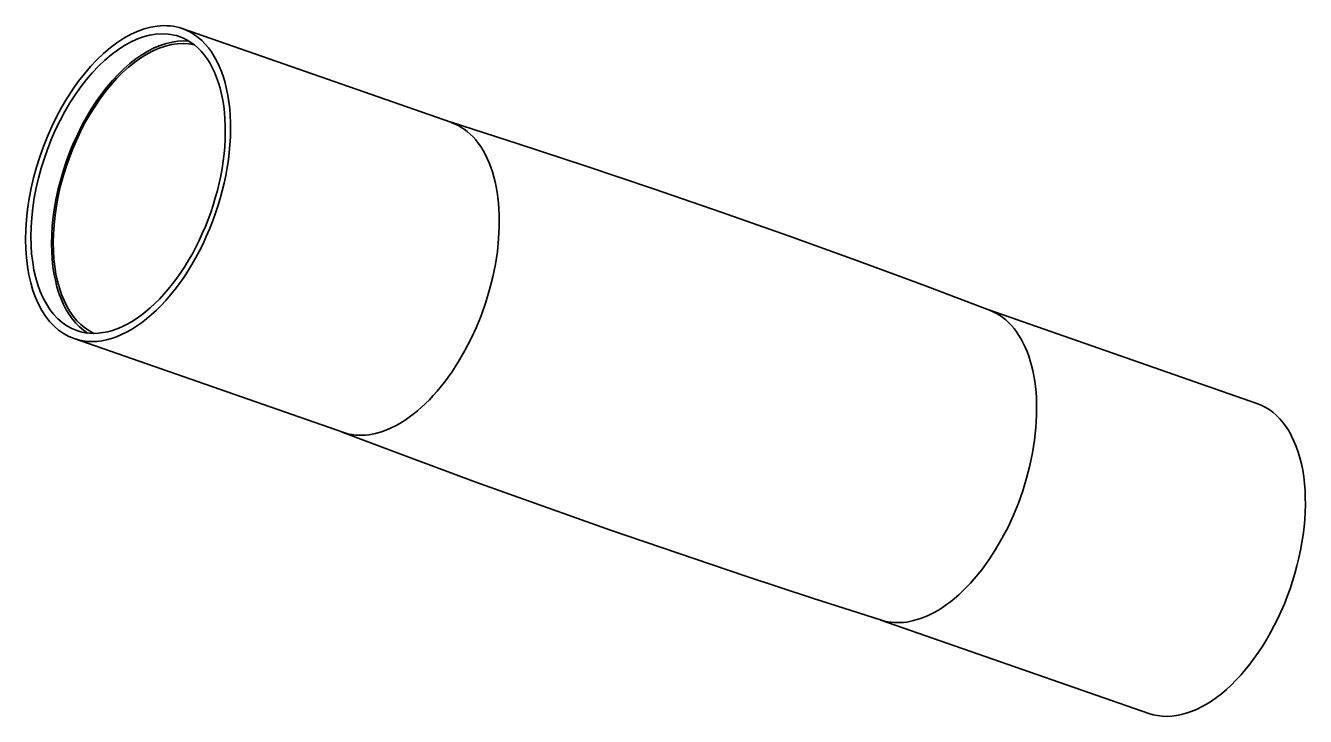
# Model space of a CAD drawing. Header units: millimetres. Extents: x 0 to 420, y 0 to 297.
# Drawn here: x 221 to 341.9, y 134 to 199.2 of the extents above; entities that cross this region are included whole.
import ezdxf

# ---------------------------------------------------------------- set-up
doc = ezdxf.new("R2010")
doc.units = ezdxf.units.MM

msp = doc.modelspace()

# ---------------------------------------------------------------- linework, layer by layer
at = {"color": 1, "lineweight": 35}
for p, q in [((230.91, 198.38), (230.27, 198.03)), ((231.55, 198.68), (230.91, 198.38)), ((232.19, 198.92), (231.55, 198.68)), ((232.71, 198.32), (232.11, 198.16)), ((232.82, 199.09), (232.19, 198.92)), ((233.3, 198.42), (232.71, 198.32)), ((233.44, 199.19), (232.82, 199.09)), ((233.88, 198.46), (233.3, 198.42)), ((233.75, 199.22), (233.44, 199.19)), ((234.05, 199.23), (233.75, 199.22)), ((234.45, 198.43), (233.88, 198.46)), ((234.35, 199.22), (234.05, 199.23)), ((234.65, 199.2), (234.35, 199.22)), ((234.72, 198.4), (234.45, 198.43)), ((234.94, 199.16), (234.65, 199.2)), ((234.99, 198.34), (234.72, 198.4)), ((235.23, 199.11), (234.94, 199.16)), ((235.26, 198.28), (234.99, 198.34)), ((235.51, 199.04), (235.23, 199.11)), ((235.52, 198.19), (235.26, 198.28)), ((235.79, 198.95), (235.51, 199.04)), ((236.18, 198.79), (235.79, 198.95)), ((235.79, 198.95), (261.16, 190.1)), ((236.57, 198.6), (236.18, 198.79)), ((236.94, 198.37), (236.57, 198.6)), ((237.29, 198.11), (236.94, 198.37)), ((228.99, 197.13), (228.36, 196.59)), ((229.63, 197.61), (228.99, 197.13)), ((230.27, 198.03), (229.63, 197.61)), ((230.29, 197.32), (229.68, 196.92)), ((230.9, 197.66), (230.29, 197.32)), ((231.51, 197.94), (230.9, 197.66)), ((232.11, 198.16), (231.51, 197.94)), ((233.14, 197.12), (232.56, 196.82)), ((233.62, 197.09), (233.04, 196.84)), ((233.71, 197.36), (233.14, 197.12)), ((234.2, 197.29), (233.62, 197.09)), ((234.27, 197.54), (233.71, 197.36)), ((234.77, 197.43), (234.2, 197.29)), ((234.84, 197.68), (234.27, 197.54)), ((235.33, 197.51), (234.77, 197.43)), ((235.39, 197.76), (234.84, 197.68)), ((235.88, 197.53), (235.33, 197.51)), ((235.93, 197.78), (235.39, 197.76)), ((235.9, 198.04), (235.52, 198.19)), ((236.42, 197.5), (235.88, 197.53)), ((236.26, 197.86), (235.9, 198.04)), ((236.46, 197.75), (235.93, 197.78)), ((236.61, 197.64), (236.26, 197.86)), ((236.94, 197.4), (236.42, 197.5)), ((236.95, 197.4), (236.61, 197.64)), ((237.27, 197.12), (236.95, 197.4)), ((237.58, 196.81), (237.27, 197.12)), ((237.63, 197.81), (237.29, 198.11)), ((237.95, 197.49), (237.63, 197.81)), ((238.26, 197.13), (237.95, 197.49)), ((238.55, 196.74), (238.26, 197.13)), ((227.74, 196), (227.14, 195.36)), ((228.36, 196.59), (227.74, 196)), ((228.48, 195.96), (227.89, 195.4)), ((229.08, 196.47), (228.48, 195.96)), ((229.68, 196.92), (229.08, 196.47)), ((231.42, 196.08), (230.85, 195.64)), ((231.88, 196.18), (231.3, 195.76)), ((231.99, 196.48), (231.42, 196.08)), ((232.46, 196.54), (231.88, 196.18)), ((232.56, 196.82), (231.99, 196.48)), ((233.04, 196.84), (232.46, 196.54)), ((237.87, 196.47), (237.58, 196.81)), ((238.14, 196.1), (237.87, 196.47)), ((238.39, 195.7), (238.14, 196.1)), ((238.81, 196.32), (238.55, 196.74)), ((239.06, 195.87), (238.81, 196.32)), ((239.29, 195.39), (239.06, 195.87)), ((226.55, 194.67), (225.97, 193.94)), ((227.14, 195.36), (226.55, 194.67)), ((227.32, 194.79), (226.76, 194.14)), ((227.89, 195.4), (227.32, 194.79)), ((229.74, 194.61), (229.2, 194.04)), ((230.16, 194.79), (229.6, 194.23)), ((230.29, 195.15), (229.74, 194.61)), ((230.72, 195.3), (230.16, 194.79)), ((230.85, 195.64), (230.29, 195.15)), ((231.3, 195.76), (230.72, 195.3)), ((238.63, 195.27), (238.39, 195.7)), ((238.85, 194.82), (238.63, 195.27)), ((239.04, 194.34), (238.85, 194.82)), ((239.5, 194.89), (239.29, 195.39)), ((239.68, 194.36), (239.5, 194.89)), ((225.97, 193.94), (225.42, 193.16)), ((226.22, 193.44), (225.69, 192.7)), ((226.76, 194.14), (226.22, 193.44)), ((228.68, 193.42), (228.17, 192.76)), ((229.06, 193.62), (228.53, 192.98)), ((229.2, 194.04), (228.68, 193.42)), ((229.6, 194.23), (229.06, 193.62)), ((239.22, 193.84), (239.04, 194.34)), ((239.37, 193.32), (239.22, 193.84)), ((239.85, 193.81), (239.68, 194.36)), ((239.99, 193.23), (239.85, 193.81)), ((224.89, 192.34), (224.39, 191.49)), ((225.42, 193.16), (224.89, 192.34)), ((225.69, 192.7), (225.19, 191.93)), ((228.02, 192.29), (227.53, 191.57)), ((228.17, 192.76), (227.67, 192.07)), ((228.53, 192.98), (228.02, 192.29)), ((239.51, 192.77), (239.37, 193.32)), ((239.62, 192.2), (239.51, 192.77)), ((239.72, 191.62), (239.62, 192.2)), ((240.11, 192.63), (239.99, 193.23)), ((240.21, 192.02), (240.11, 192.63)), ((224.39, 191.49), (223.92, 190.61)), ((224.72, 191.12), (224.27, 190.28)), ((225.19, 191.93), (224.72, 191.12)), ((227.2, 191.34), (226.75, 190.58)), ((227.53, 191.57), (227.06, 190.82)), ((227.67, 192.07), (227.2, 191.34)), ((239.79, 191.02), (239.72, 191.62)), ((239.83, 190.4), (239.79, 191.02)), ((240.28, 191.38), (240.21, 192.02)), ((240.33, 190.73), (240.28, 191.38)), ((223.92, 190.61), (223.47, 189.7)), ((224.27, 190.28), (223.84, 189.42)), ((226.32, 189.8), (225.92, 188.99)), ((226.61, 190.04), (226.19, 189.23)), ((226.75, 190.58), (226.32, 189.8)), ((227.06, 190.82), (226.61, 190.04)), ((239.86, 189.76), (239.83, 190.4)), ((240.36, 190.06), (240.33, 190.73)), ((240.36, 189.38), (240.36, 190.06)), ((261.1, 190.13), (267.52, 188.07)), ((261.49, 189.97), (261.16, 190.1)), ((261.81, 189.82), (261.49, 189.97)), ((262.12, 189.65), (261.81, 189.82)), ((223.06, 188.76), (222.68, 187.81)), ((223.47, 189.7), (223.06, 188.76)), ((223.84, 189.42), (223.45, 188.53)), ((225.92, 188.99), (225.54, 188.17)), ((226.19, 189.23), (225.8, 188.39)), ((239.85, 188.46), (239.86, 189.12)), ((239.86, 189.12), (239.86, 189.76)), ((240.3, 187.98), (240.35, 188.68)), ((240.35, 188.68), (240.36, 189.38)), ((262.42, 189.45), (262.12, 189.65)), ((262.71, 189.23), (262.42, 189.45)), ((262.99, 188.99), (262.71, 189.23)), ((263.26, 188.72), (262.99, 188.99)), ((263.51, 188.43), (263.26, 188.72)), ((222.68, 187.81), (222.34, 186.84)), ((223.09, 187.63), (222.77, 186.71)), ((223.45, 188.53), (223.09, 187.63)), ((225.43, 187.54), (225.1, 186.67)), ((225.54, 188.17), (225.19, 187.32)), ((225.8, 188.39), (225.43, 187.54)), ((239.75, 187.11), (239.81, 187.79)), ((239.81, 187.79), (239.85, 188.46)), ((240.24, 187.26), (240.3, 187.98)), ((263.76, 188.12), (263.51, 188.43)), ((263.99, 187.8), (263.76, 188.12)), ((264.21, 187.45), (263.99, 187.8)), ((264.41, 187.08), (264.21, 187.45)), ((267.52, 188.07), (273.93, 185.96)), ((222.34, 186.84), (222.03, 185.86)), ((222.77, 186.71), (222.47, 185.78)), ((224.87, 186.46), (224.58, 185.59)), ((225.1, 186.67), (224.79, 185.79)), ((225.19, 187.32), (224.87, 186.46)), ((239.56, 185.74), (239.66, 186.43)), ((239.66, 186.43), (239.75, 187.11)), ((240.04, 185.82), (240.15, 186.54)), ((240.15, 186.54), (240.24, 187.26)), ((264.6, 186.69), (264.41, 187.08)), ((264.78, 186.28), (264.6, 186.69)), ((264.94, 185.86), (264.78, 186.28)), ((222.03, 185.86), (221.76, 184.87)), ((222.47, 185.78), (222.22, 184.84)), ((224.58, 185.59), (224.32, 184.71)), ((224.79, 185.79), (224.52, 184.9)), ((239.28, 184.35), (239.43, 185.05)), ((239.43, 185.05), (239.56, 185.74)), ((239.75, 184.36), (239.91, 185.09)), ((239.91, 185.09), (240.04, 185.82)), ((265.09, 185.42), (264.94, 185.86)), ((265.23, 184.96), (265.09, 185.42)), ((265.34, 184.49), (265.23, 184.96)), ((273.93, 185.96), (280.32, 183.81)), ((221.53, 183.88), (221.34, 182.89)), ((221.76, 184.87), (221.53, 183.88)), ((222, 183.9), (221.82, 182.96)), ((222.22, 184.84), (222, 183.9)), ((224.09, 183.83), (223.9, 182.94)), ((224.28, 184), (224.08, 183.1)), ((224.32, 184.71), (224.09, 183.83)), ((224.52, 184.9), (224.28, 184)), ((239.11, 183.66), (239.28, 184.35)), ((239.57, 183.62), (239.75, 184.36)), ((265.45, 184), (265.34, 184.49)), ((265.54, 183.5), (265.45, 184)), ((280.32, 183.81), (286.7, 181.61)), ((221.34, 182.89), (221.19, 181.91)), ((221.82, 182.96), (221.68, 182.03)), ((223.9, 182.94), (223.74, 182.06)), ((224.08, 183.1), (223.91, 182.21)), ((238.72, 182.28), (238.92, 182.97)), ((238.92, 182.97), (239.11, 183.66)), ((239.15, 182.17), (239.37, 182.89)), ((239.37, 182.89), (239.57, 183.62)), ((265.61, 182.99), (265.54, 183.5)), ((265.67, 182.46), (265.61, 182.99)), ((221.19, 181.91), (221.09, 180.93)), ((221.68, 182.03), (221.58, 181.11)), ((223.74, 182.06), (223.61, 181.19)), ((223.91, 182.21), (223.78, 181.32)), ((238.24, 180.91), (238.49, 181.59)), ((238.49, 181.59), (238.72, 182.28)), ((238.65, 180.73), (238.91, 181.44)), ((238.91, 181.44), (239.15, 182.17)), ((265.71, 181.92), (265.67, 182.46)), ((265.73, 181.37), (265.71, 181.92)), ((265.74, 180.25), (265.73, 181.37)), ((286.7, 181.61), (293.07, 179.37)), ((221.09, 180.93), (221.02, 179.98)), ((221.52, 180.2), (221.5, 179.31)), ((221.58, 181.11), (221.52, 180.2)), ((223.52, 180.32), (223.47, 179.47)), ((223.61, 181.19), (223.52, 180.32)), ((223.69, 180.43), (223.63, 179.57)), ((223.78, 181.32), (223.69, 180.43)), ((237.69, 179.59), (237.98, 180.25)), ((237.98, 180.25), (238.24, 180.91)), ((238.37, 180.02), (238.65, 180.73)), ((265.68, 179.09), (265.74, 180.25)), ((221.02, 179.98), (221, 179.04)), ((221, 179.04), (221.02, 178.16)), ((221.5, 179.31), (221.52, 178.48)), ((223.47, 179.47), (223.45, 178.63)), ((223.63, 179.57), (223.61, 178.72)), ((237.08, 178.3), (237.39, 178.94)), ((237.39, 178.94), (237.69, 179.59)), ((237.76, 178.64), (238.07, 179.33)), ((238.07, 179.33), (238.37, 180.02)), ((265.56, 177.91), (265.68, 179.09)), ((293.07, 179.37), (299.41, 177.08)), ((221.02, 178.16), (221.08, 177.32)), ((221.52, 178.48), (221.57, 177.68)), ((223.45, 178.63), (223.47, 177.9)), ((223.47, 177.9), (223.51, 177.19)), ((223.61, 178.72), (223.63, 177.95)), ((223.63, 177.95), (223.68, 177.2)), ((236.75, 177.68), (237.08, 178.3)), ((237.08, 177.32), (237.43, 177.97)), ((237.43, 177.97), (237.76, 178.64)), ((265.37, 176.72), (265.56, 177.91)), ((221.08, 177.32), (221.18, 176.49)), ((221.18, 176.49), (221.31, 175.7)), ((221.57, 177.68), (221.67, 176.9)), ((221.67, 176.9), (221.79, 176.15)), ((223.51, 177.19), (223.58, 176.5)), ((223.58, 176.5), (223.68, 175.83)), ((223.68, 177.2), (223.76, 176.47)), ((235.67, 175.92), (236.04, 176.49)), ((236.04, 176.49), (236.4, 177.08)), ((236.33, 176.06), (236.71, 176.68)), ((236.4, 177.08), (236.75, 177.68)), ((236.71, 176.68), (237.08, 177.32)), ((265.13, 175.51), (265.37, 176.72)), ((299.41, 177.08), (305.74, 174.74)), ((221.31, 175.7), (221.48, 174.95)), ((221.79, 176.15), (221.96, 175.43)), ((221.96, 175.43), (222.16, 174.75)), ((223.68, 175.83), (223.81, 175.19)), ((223.76, 176.47), (223.87, 175.77)), ((223.87, 175.77), (224.01, 175.1)), ((234.89, 174.84), (235.28, 175.37)), ((235.28, 175.37), (235.67, 175.92)), ((235.54, 174.88), (235.94, 175.46)), ((235.94, 175.46), (236.33, 176.06)), ((264.82, 174.31), (265.13, 175.51)), ((221.48, 174.95), (221.69, 174.23)), ((221.69, 174.23), (221.94, 173.55)), ((222.16, 174.75), (222.39, 174.11)), ((222.39, 174.11), (222.66, 173.51)), ((223.81, 175.19), (223.96, 174.57)), ((223.96, 174.57), (224.14, 173.98)), ((224.01, 175.1), (224.19, 174.46)), ((224.19, 174.46), (224.39, 173.85)), ((234.07, 173.86), (234.48, 174.34)), ((234.48, 174.34), (234.89, 174.84)), ((234.69, 173.8), (235.12, 174.33)), ((235.12, 174.33), (235.54, 174.88)), ((264.46, 173.11), (264.82, 174.31)), ((305.74, 174.74), (312.05, 172.36)), ((221.94, 173.55), (222.22, 172.92)), ((222.22, 172.92), (222.54, 172.33)), ((222.66, 173.51), (222.96, 172.95)), ((222.96, 172.95), (223.29, 172.44)), ((224.14, 173.98), (224.35, 173.42)), ((224.35, 173.42), (224.58, 172.89)), ((224.39, 173.85), (224.63, 173.28)), ((224.58, 172.89), (224.84, 172.4)), ((224.63, 173.28), (224.89, 172.74)), ((232.78, 172.57), (233.22, 172.98)), ((233.22, 172.98), (233.65, 173.4)), ((233.65, 173.4), (234.07, 173.86)), ((233.81, 172.81), (234.25, 173.29)), ((234.25, 173.29), (234.69, 173.8)), ((264.05, 171.93), (264.46, 173.11)), ((222.54, 172.33), (222.89, 171.79)), ((222.89, 171.79), (223.27, 171.3)), ((223.29, 172.44), (223.65, 171.98)), ((223.65, 171.98), (224.04, 171.56)), ((224.84, 172.4), (225.12, 171.94)), ((224.89, 172.74), (225.18, 172.24)), ((225.12, 171.94), (225.42, 171.51)), ((225.18, 172.24), (225.5, 171.79)), ((225.5, 171.79), (225.84, 171.37)), ((231.45, 171.54), (231.89, 171.86)), ((231.89, 171.86), (232.34, 172.2)), ((232.34, 172.2), (232.78, 172.57)), ((232.43, 171.54), (232.89, 171.94)), ((232.89, 171.94), (233.35, 172.36)), ((233.35, 172.36), (233.81, 172.81)), ((263.58, 170.77), (264.05, 171.93)), ((311.99, 172.39), (337.3, 163.56)), ((312.38, 172.22), (312.05, 172.36)), ((312.69, 172.06), (312.38, 172.22)), ((312.99, 171.88), (312.69, 172.06)), ((313.29, 171.68), (312.99, 171.88)), ((313.57, 171.45), (313.29, 171.68)), ((223.27, 171.3), (223.68, 170.87)), ((223.68, 170.87), (224.11, 170.49)), ((224.04, 171.56), (224.45, 171.2)), ((224.11, 170.49), (224.58, 170.16)), ((224.45, 171.2), (224.89, 170.89)), ((224.89, 170.89), (225.36, 170.63)), ((225.36, 170.63), (225.84, 170.43)), ((225.42, 171.51), (225.75, 171.13)), ((225.75, 171.13), (226.1, 170.78)), ((225.84, 171.37), (226.21, 171)), ((226.1, 170.78), (226.47, 170.47)), ((226.21, 171), (226.6, 170.68)), ((226.47, 170.47), (226.86, 170.2)), ((226.6, 170.68), (227.02, 170.4)), ((228.76, 170.33), (229.2, 170.45)), ((229.2, 170.45), (229.65, 170.6)), ((229.65, 170.6), (230.09, 170.79)), ((230.09, 170.79), (230.54, 171.01)), ((230.54, 171.01), (231, 171.26)), ((230.54, 170.28), (231.01, 170.55)), ((231, 171.26), (231.45, 171.54)), ((231.01, 170.55), (231.49, 170.85)), ((231.49, 170.85), (231.96, 171.18)), ((231.96, 171.18), (232.43, 171.54)), ((263.06, 169.64), (263.58, 170.77)), ((313.85, 171.2), (313.57, 171.45)), ((314.11, 170.93), (313.85, 171.2)), ((314.36, 170.63), (314.11, 170.93)), ((314.6, 170.32), (314.36, 170.63)), ((224.58, 170.16), (225.07, 169.89)), ((225.07, 169.89), (225.58, 169.68)), ((225.58, 169.68), (225.99, 169.55)), ((225.58, 169.68), (250.96, 160.83)), ((225.84, 170.43), (226.23, 170.32)), ((225.99, 169.55), (226.41, 169.47)), ((226.23, 170.32), (226.63, 170.23)), ((226.41, 169.47), (226.84, 169.41)), ((226.63, 170.23), (227.04, 170.18)), ((226.84, 169.41), (227.28, 169.4)), ((227.02, 170.4), (227.45, 170.17)), ((227.04, 170.18), (227.46, 170.17)), ((227.28, 169.4), (227.73, 169.42)), ((227.46, 170.17), (227.89, 170.19)), ((227.73, 169.42), (228.19, 169.47)), ((227.89, 170.19), (228.32, 170.24)), ((228.19, 169.47), (228.65, 169.57)), ((228.32, 170.24), (228.76, 170.33)), ((228.65, 169.57), (229.12, 169.69)), ((229.12, 169.69), (229.59, 169.86)), ((229.59, 169.86), (230.06, 170.05)), ((230.06, 170.05), (230.54, 170.28)), ((262.5, 168.55), (263.06, 169.64)), ((314.82, 169.98), (314.6, 170.32)), ((315.03, 169.63), (314.82, 169.98)), ((315.23, 169.26), (315.03, 169.63)), ((315.42, 168.87), (315.23, 169.26)), ((261.9, 167.51), (262.5, 168.55)), ((315.59, 168.46), (315.42, 168.87)), ((315.75, 168.03), (315.59, 168.46)), ((315.89, 167.59), (315.75, 168.03)), ((261.25, 166.52), (261.9, 167.51)), ((316.02, 167.13), (315.89, 167.59)), ((316.13, 166.66), (316.02, 167.13)), ((260.58, 165.58), (261.25, 166.52)), ((316.23, 166.17), (316.13, 166.66)), ((316.31, 165.67), (316.23, 166.17)), ((316.38, 165.15), (316.31, 165.67)), ((259.51, 164.3), (259.87, 164.71)), ((259.87, 164.71), (260.58, 165.58)), ((316.44, 164.63), (316.38, 165.15)), ((316.47, 164.09), (316.44, 164.63)), ((258, 162.86), (258.39, 163.19)), ((258.39, 163.19), (258.76, 163.54)), ((258.76, 163.54), (259.14, 163.91)), ((259.14, 163.91), (259.51, 164.3)), ((316.49, 163.54), (316.47, 164.09)), ((316.49, 162.42), (316.49, 163.54)), ((337.7, 163.4), (337.3, 163.56)), ((338.08, 163.21), (337.7, 163.4)), ((338.45, 162.98), (338.08, 163.21)), ((256.45, 161.74), (256.84, 161.99)), ((256.84, 161.99), (257.23, 162.26)), ((257.23, 162.26), (257.62, 162.55)), ((257.62, 162.55), (258, 162.86)), ((316.42, 161.27), (316.49, 162.42)), ((338.81, 162.72), (338.45, 162.98)), ((339.14, 162.43), (338.81, 162.72)), ((339.47, 162.1), (339.14, 162.43)), ((339.77, 161.74), (339.47, 162.1)), ((257.2, 158.47), (250.89, 160.85)), ((250.96, 160.83), (251.25, 160.74)), ((254.06, 160.73), (254.39, 160.81)), ((254.39, 160.81), (254.72, 160.92)), ((254.72, 160.92), (255.39, 161.18)), ((255.39, 161.18), (256.06, 161.52)), ((256.06, 161.52), (256.45, 161.74)), ((316.3, 160.09), (316.42, 161.27)), ((340.06, 161.35), (339.77, 161.74)), ((340.33, 160.93), (340.06, 161.35)), ((340.57, 160.48), (340.33, 160.93)), ((251.25, 160.74), (251.54, 160.67)), ((251.54, 160.67), (251.84, 160.61)), ((251.84, 160.61), (252.15, 160.57)), ((252.15, 160.57), (252.46, 160.55)), ((252.46, 160.55), (252.77, 160.55)), ((252.77, 160.55), (253.09, 160.57)), ((253.09, 160.57), (253.41, 160.6)), ((253.41, 160.6), (253.73, 160.66)), ((253.73, 160.66), (254.06, 160.73)), ((316.11, 158.9), (316.3, 160.09)), ((340.8, 160), (340.57, 160.48)), ((341.01, 159.5), (340.8, 160)), ((263.53, 156.14), (257.2, 158.47)), ((315.86, 157.7), (316.11, 158.9)), ((341.2, 158.97), (341.01, 159.5)), ((341.36, 158.42), (341.2, 158.97)), ((341.5, 157.84), (341.36, 158.42)), ((315.55, 156.51), (315.86, 157.7)), ((341.62, 157.25), (341.5, 157.84)), ((341.72, 156.63), (341.62, 157.25)), ((269.88, 153.85), (263.53, 156.14)), ((315.19, 155.32), (315.55, 156.51)), ((341.79, 155.99), (341.72, 156.63)), ((341.85, 155.34), (341.79, 155.99)), ((314.77, 154.15), (315.19, 155.32)), ((341.87, 154.67), (341.85, 155.34)), ((276.24, 151.6), (269.88, 153.85)), ((314.3, 153), (314.77, 154.15)), ((341.86, 153.29), (341.88, 153.99)), ((341.88, 153.99), (341.87, 154.67)), ((313.79, 151.88), (314.3, 153)), ((341.75, 151.88), (341.82, 152.59)), ((341.82, 152.59), (341.86, 153.29)), ((282.62, 149.41), (276.24, 151.6)), ((313.22, 150.8), (313.79, 151.88)), ((341.55, 150.43), (341.66, 151.16)), ((341.66, 151.16), (341.75, 151.88)), ((312.62, 149.76), (313.22, 150.8)), ((341.42, 149.7), (341.55, 150.43)), ((289.02, 147.25), (282.62, 149.41)), ((311.31, 147.86), (311.98, 148.78)), ((311.98, 148.78), (312.62, 149.76)), ((341.08, 148.24), (341.26, 148.97)), ((341.26, 148.97), (341.42, 149.7)), ((310.6, 146.99), (311.31, 147.86)), ((340.67, 146.78), (340.89, 147.51)), ((340.89, 147.51), (341.08, 148.24)), ((295.43, 145.15), (289.02, 147.25)), ((309.88, 146.2), (310.24, 146.59)), ((310.24, 146.59), (310.6, 146.99)), ((340.43, 146.06), (340.67, 146.78)), ((301.85, 143.09), (295.43, 145.15)), ((308.37, 144.84), (308.75, 145.15)), ((308.75, 145.15), (309.13, 145.48)), ((309.13, 145.48), (309.5, 145.83)), ((309.5, 145.83), (309.88, 146.2)), ((339.89, 144.64), (340.16, 145.34)), ((340.16, 145.34), (340.43, 146.06)), ((306.82, 143.82), (307.21, 144.04)), ((307.21, 144.04), (307.59, 144.29)), ((307.59, 144.29), (307.98, 144.56)), ((307.98, 144.56), (308.37, 144.84)), ((339.27, 143.26), (339.59, 143.94)), ((339.59, 143.94), (339.89, 144.64)), ((301.78, 143.11), (327.09, 134.29)), ((301.85, 143.09), (302.13, 143.01)), ((302.13, 143.01), (302.42, 142.95)), ((302.42, 142.95), (302.71, 142.9)), ((302.71, 142.9), (303.01, 142.87)), ((303.01, 142.87), (303.31, 142.86)), ((303.31, 142.86), (303.62, 142.86)), ((303.62, 142.86), (303.93, 142.88)), ((303.93, 142.88), (304.24, 142.92)), ((304.24, 142.92), (304.87, 143.05)), ((304.87, 143.05), (305.52, 143.24)), ((305.52, 143.24), (306.17, 143.5)), ((306.17, 143.5), (306.82, 143.82)), ((338.94, 142.59), (339.27, 143.26)), ((338.23, 141.29), (338.59, 141.93)), ((338.59, 141.93), (338.94, 142.59)), ((337.45, 140.07), (337.85, 140.67)), ((337.85, 140.67), (338.23, 141.29)), ((336.63, 138.94), (337.05, 139.5)), ((337.05, 139.5), (337.45, 140.07)), ((335.32, 137.42), (335.77, 137.9)), ((335.77, 137.9), (336.2, 138.41)), ((336.2, 138.41), (336.63, 138.94)), ((334.41, 136.55), (334.87, 136.97)), ((334.87, 136.97), (335.32, 137.42)), ((332.53, 135.16), (333, 135.46)), ((333, 135.46), (333.47, 135.79)), ((333.47, 135.79), (333.94, 136.15)), ((333.94, 136.15), (334.41, 136.55)), ((327.09, 134.29), (327.5, 134.17)), ((329.7, 134.09), (330.16, 134.18)), ((330.16, 134.18), (330.63, 134.31)), ((330.63, 134.31), (331.1, 134.47)), ((331.1, 134.47), (331.58, 134.67)), ((331.58, 134.67), (332.05, 134.9)), ((332.05, 134.9), (332.53, 135.16)), ((327.5, 134.17), (327.92, 134.08)), ((327.92, 134.08), (328.36, 134.03)), ((328.36, 134.03), (328.8, 134.01)), ((328.8, 134.01), (329.25, 134.03)), ((329.25, 134.03), (329.7, 134.09))]:
    msp.add_line(p, q, dxfattribs=at)

doc.saveas('drawing.dxf')
